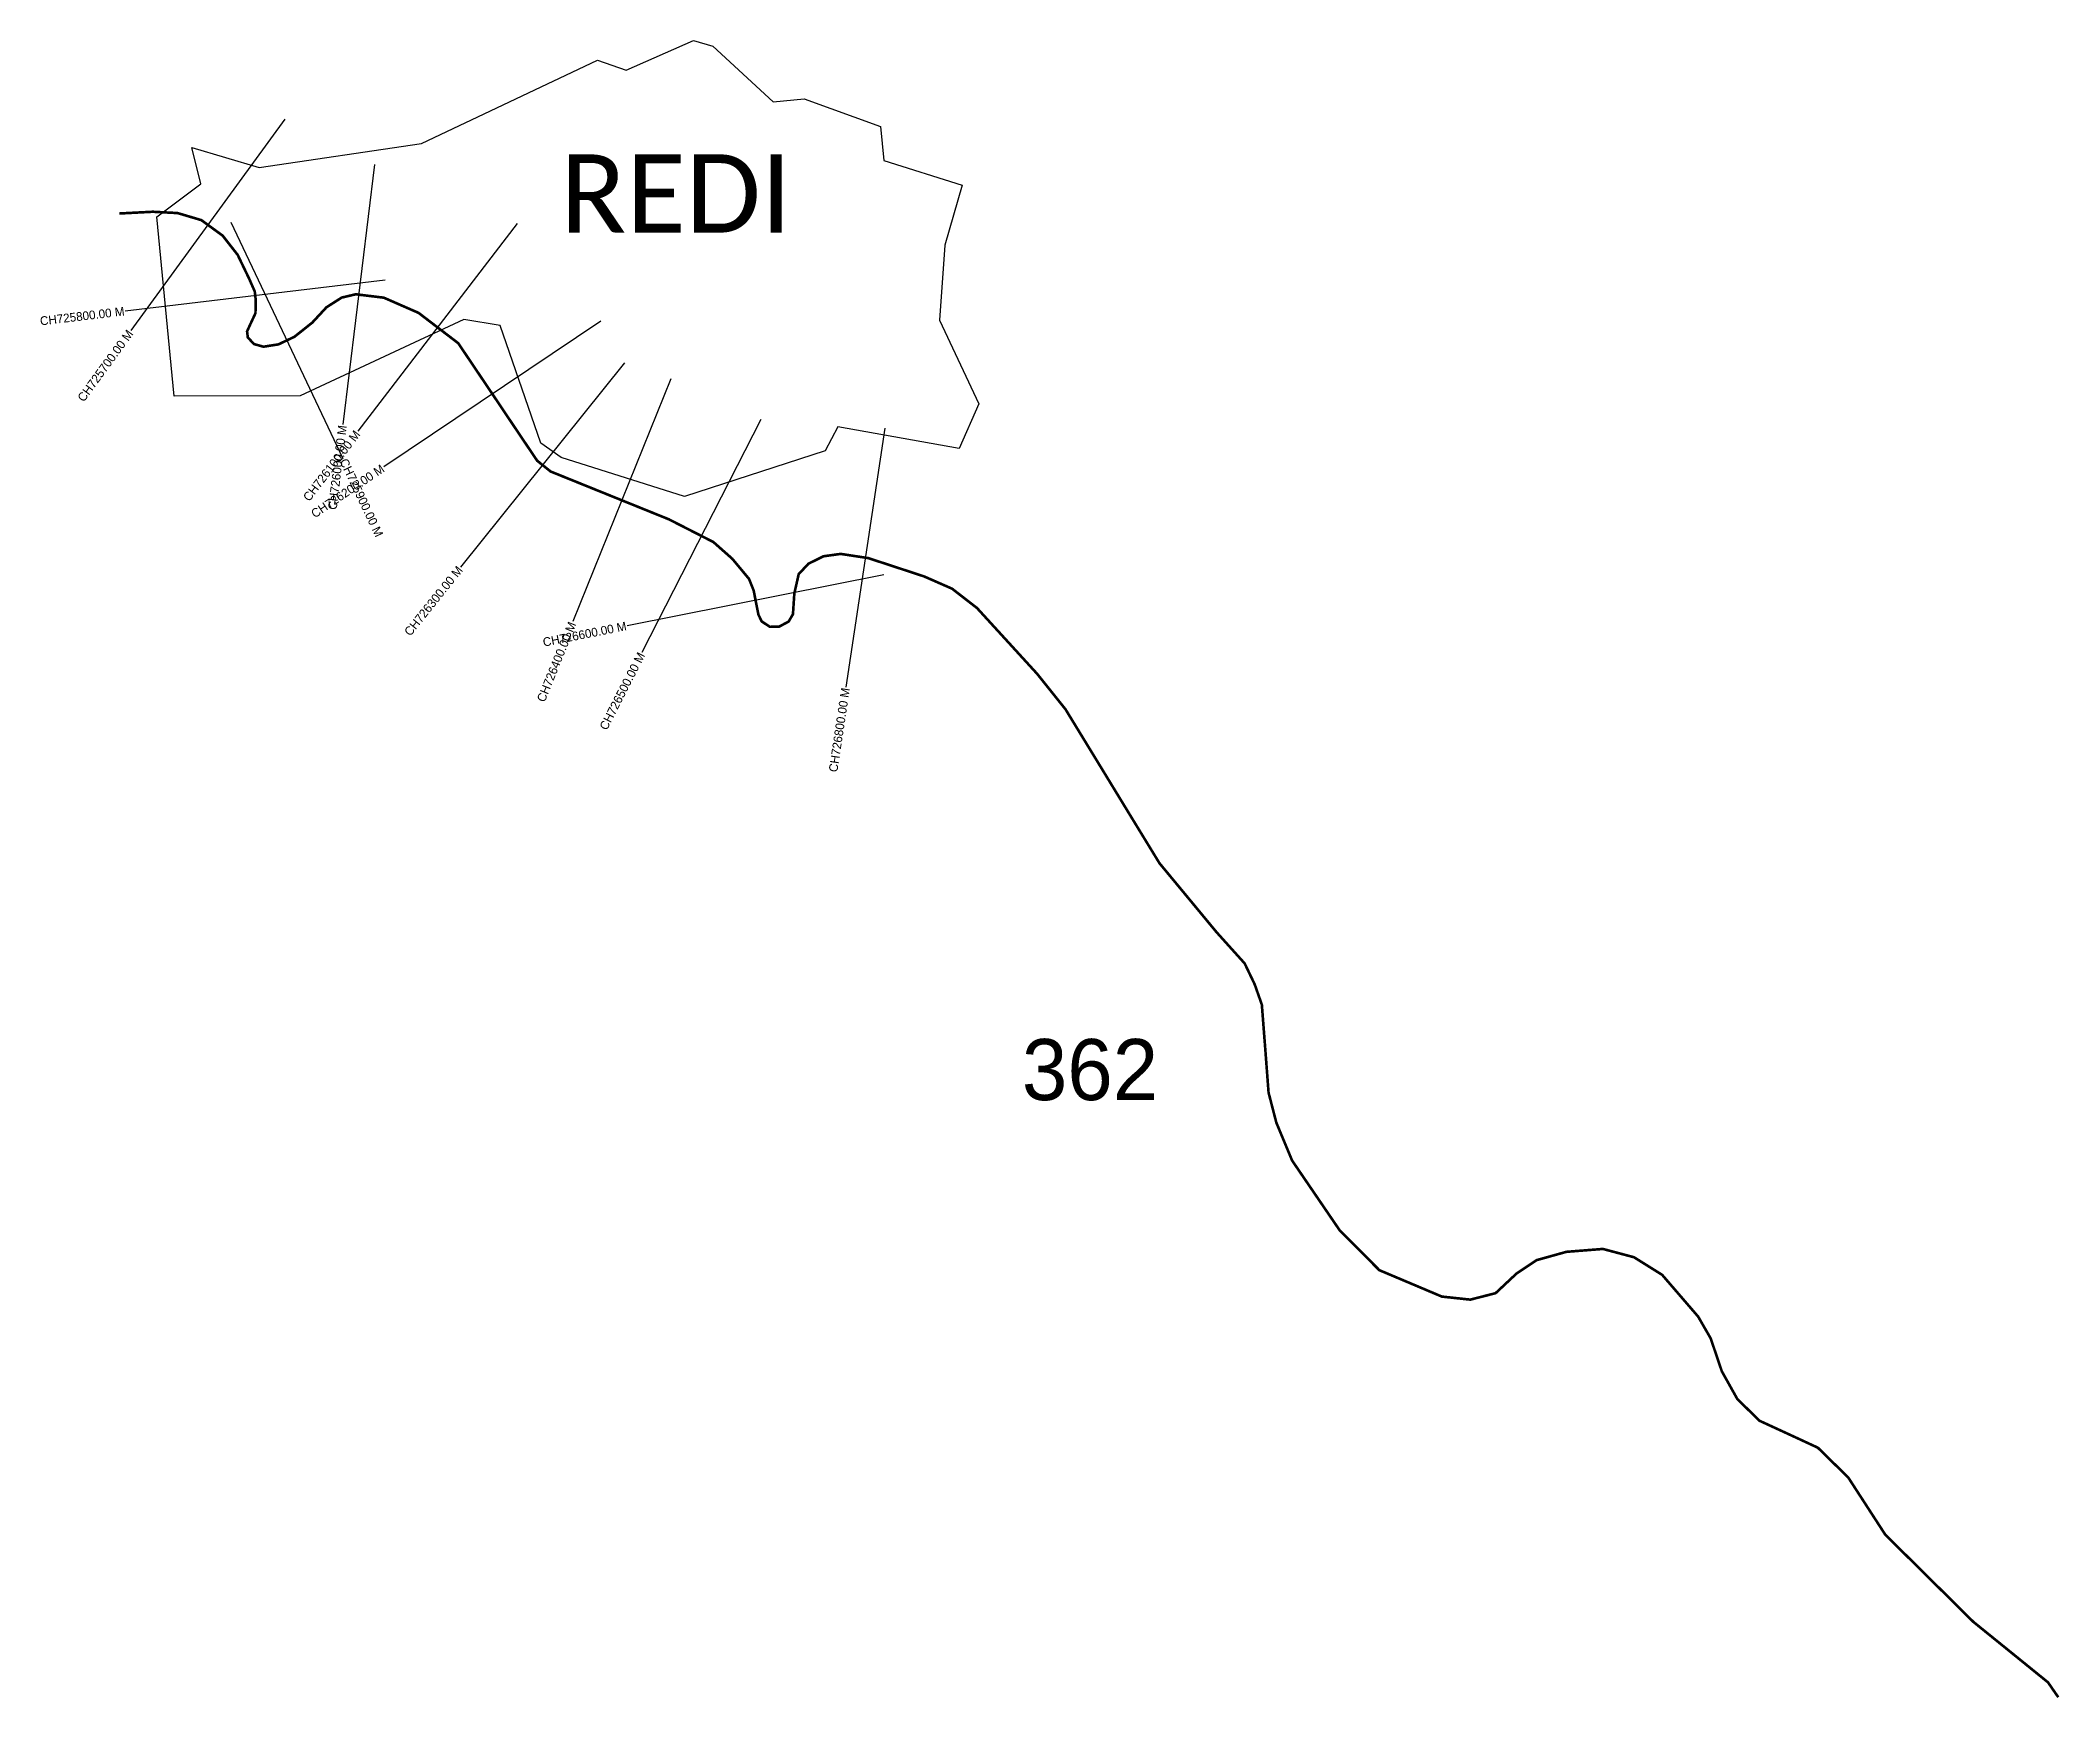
# Model space of a CAD drawing. Header units: metres. Extents: x 355802 to 358116, y 1739230 to 1741131.
import ezdxf
from ezdxf.enums import TextEntityAlignment as Align

# ---------------------------------------------------------------- set-up
doc = ezdxf.new("R2010")
doc.units = ezdxf.units.M
for name, color, linetype in [('CS', 134, 'Continuous'), ('CSMark', 6, 'Continuous'), ('NATURALLY PROTECTED', 3, 'Continuous'), ('VILLAGE NAME', 250, 'Continuous')]:
    doc.layers.add(name, color=color, linetype=linetype)

msp = doc.modelspace()

# ---------------------------------------------------------------- linework, layer by layer
at = {"color": 6}
msp.add_line((356440, 1741108), (356472.9, 1741096.5), dxfattribs=at)
msp.add_lwpolyline([(356472.9, 1741096.5), (356550.2, 1741130.7), (356572.3, 1741124.1), (356641.5, 1741060.4), (356676.8, 1741063.9), (356764.3, 1741032.1), (356768.2, 1740993.2), (356858.2, 1740964.7), (356838, 1740896.1), (356832, 1740810.1), (356877, 1740714.3), (356854.7, 1740663), (356715.5, 1740687.6), (356700.9, 1740660.3), (356539.9, 1740608), (356398.4, 1740652.5), (356375, 1740669), (356328.4, 1740804), (356287, 1740810.6), (356099.5, 1740723.3), (355955.1, 1740723.1), (355935.2, 1740928.4), (355985.6, 1740966.2), (355975.1, 1741008.1), (356052.2, 1740984.9), (356238.5, 1741012.6), (356440, 1741108)], dxfattribs=at)
at = {"layer": 'CS'}
for p, q in [((356081.9, 1741040.5), (355905.3, 1740798)), ((356184.4, 1740988.3), (356148.1, 1740690.5)), ((356020, 1740922.5), (356148.4, 1740651.4)), ((356347.9, 1740920.9), (356165.6, 1740682.6)), ((356196.8, 1740855.8), (355898.9, 1740820.5)), ((356444.1, 1740809), (356195.1, 1740641.8)), ((356470.9, 1740761), (356283.2, 1740527)), ((356524.3, 1740742.6), (356411.8, 1740464.5)), ((356627.4, 1740696.3), (356491, 1740429.1)), ((356769.4, 1740686.1), (356724.6, 1740389.5)), ((356768.4, 1740518.2), (356474.1, 1740459.8))]:
    msp.add_line(p, q, dxfattribs=at)
at = {"layer": 'NATURALLY PROTECTED', "const_width": 3, "flags": 128}
msp.add_lwpolyline([(355892.2, 1740932.3), (355930.3, 1740934.3), (355958.8, 1740932.8), (355986.1, 1740924.7), (356010.5, 1740906.9), (356027.7, 1740884.9), (356040.7, 1740857.9), (356047.3, 1740842.9), (356048.5, 1740832.5), (356048.1, 1740818), (356042.6, 1740806.2), (356038.5, 1740797.2), (356039.3, 1740790.2), (356046.5, 1740782.6), (356057.3, 1740779.6), (356074.5, 1740782.3), (356092.8, 1740791), (356113.3, 1740807.3), (356129.5, 1740824.8), (356146.9, 1740835.9), (356163.1, 1740839.7), (356195.2, 1740835.8), (356235, 1740818.4), (356280.5, 1740783.6), (356320.5, 1740724.1), (356350.8, 1740678.9), (356371, 1740648.9), (356386.3, 1740636.6), (356522, 1740581.7), (356572.9, 1740555.7), (356594.6, 1740536.5), (356613.8, 1740513.4), (356619, 1740500.4), (356624.6, 1740472.3), (356628.3, 1740464.7), (356637.7, 1740458.5), (356648.4, 1740458.8), (356659.1, 1740464.5), (356664.1, 1740472.9), (356665.7, 1740496.8), (356670.7, 1740518.9), (356681.9, 1740530.9), (356699.2, 1740539.4), (356718.8, 1740542.1), (356750.4, 1740537.3), (356814.4, 1740516.3), (356846.5, 1740502.2), (356875, 1740480.1), (356913.3, 1740438.2), (356943.9, 1740404.7), (356976.4, 1740364.1), (357013.1, 1740304), (357049.8, 1740243.8), (357084.2, 1740187.5), (357115.5, 1740149.7), (357149.4, 1740108.7), (357181.8, 1740072.7), (357193.3, 1740048.7), (357201.5, 1740025.4), (357205.9, 1739968.3), (357209.2, 1739924.6), (357218.1, 1739890.2), (357236.2, 1739846.7), (357290.6, 1739766.9), (357336.1, 1739721.1), (357381.3, 1739702), (357407.8, 1739690.8), (357440.4, 1739687.3), (357469.4, 1739694.7), (357493.6, 1739717.4), (357516.5, 1739732.6), (357550.6, 1739742.1), (357592.4, 1739745.4), (357628, 1739735.9), (357660.3, 1739715.7), (357701.5, 1739667.9), (357715.9, 1739642.9), (357728.7, 1739605.1), (357746.3, 1739573.6), (357771.6, 1739548.6), (357811.3, 1739530.3), (357838.7, 1739517.6), (357873.5, 1739483.5), (357916, 1739417.9), (358017, 1739317.9), (358073.3, 1739272.3), (358102.5, 1739248.6), (358114.3, 1739231.5)], dxfattribs=at)

# ---------------------------------------------------------------- texts
at = {"insert": (356926.5, 1739986), "char_height": 70, "attachment_point": 1}
msp.add_mtext_dynamic_manual_height_columns('362', width=95.172, gutter_width=1, heights=[0], dxfattribs=at)
at = {"layer": 'CSMark'}
for s, rotation, p in [('CH725800.00 M', 6.76, (355897.9, 1740820.4)), ('CH725700.00 M', 53.9371, (355904.7, 1740797.2)), ('CH726100.00 M', 52.5743, (356165, 1740681.8)), ('CH726000.00 M', 83.0354, (356147.9, 1740689.5)), ('CH726200.00 M', 33.8806, (356194.2, 1740641.2)), ('CH726300.00 M', 51.2656, (356282.6, 1740526.2)), ('CH726400.00 M', 67.9685, (356411.4, 1740463.5)), ('CH726600.00 M', 11.2273, (356473.1, 1740459.6)), ('CH726500.00 M', 62.9666, (356490.6, 1740428.2)), ('CH726800.00 M', 81.4122, (356724.5, 1740388.5))]:
    msp.add_text(s, height=10, rotation=rotation, dxfattribs=at).set_placement(p, align=Align.MIDDLE_RIGHT)
msp.add_text('CH725900.00 M', height=10, rotation=295.3401, dxfattribs=at).set_placement((356148.8, 1740650.5), align=Align.MIDDLE_LEFT)
at = {"layer": 'VILLAGE NAME', "insert": (356397.3, 1741000.1), "char_height": 89.606, "attachment_point": 1, "rotation": 359.9793}
msp.add_mtext_dynamic_manual_height_columns('{\\fCalibri|b0|i0|c0|p34;REDI}', width=884.215, gutter_width=448, heights=[0], dxfattribs=at)

doc.saveas('drawing.dxf')
